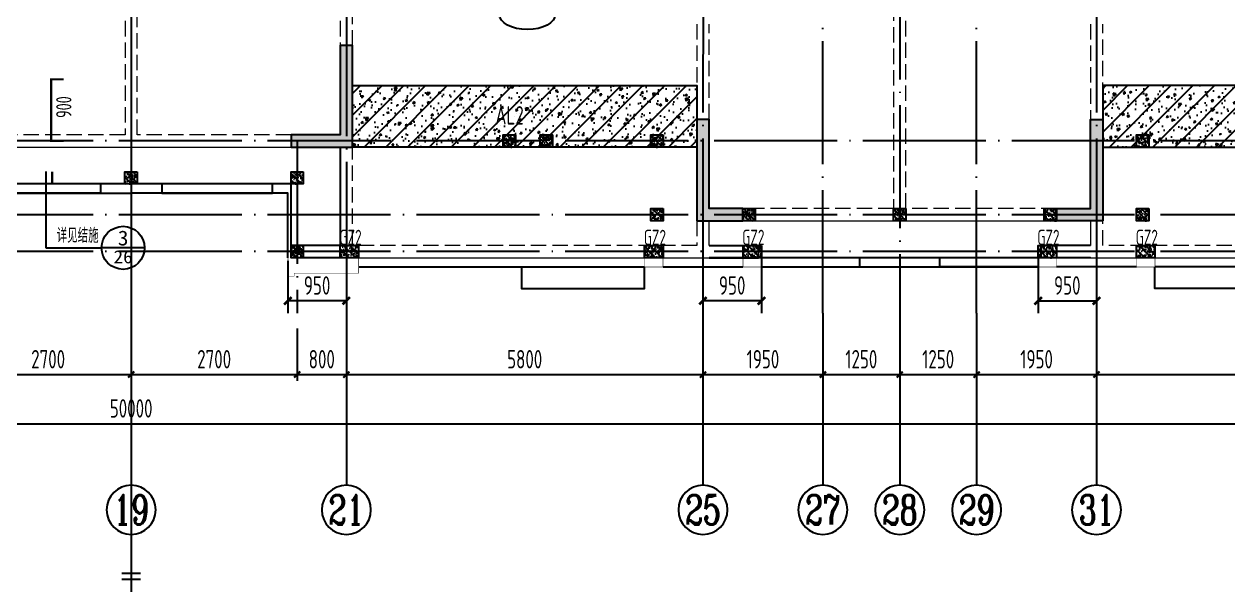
# Model space of a CAD drawing. Extents: x -1712635 to -854203, y -534641 to -21985.
# Drawn here: x -1225610 to -1206032, y -166418 to -157184 of the extents above; entities that cross this region are included whole.
import ezdxf
from ezdxf.enums import TextEntityAlignment as Align

# ---------------------------------------------------------------- set-up
doc = ezdxf.new("R2010")
doc.units = 0
doc.header["$LTSCALE"] = 1000
for name, pattern in [('CENTER', [8, 5, -1, 1, -1]), ('DASH', [0.35, 0.25, -0.1]), ('DASHED', [0.75, 0.5, -0.25]), ('DOTE', [2.42, 2, -0.2, 0.02, -0.2])]:
    doc.linetypes.add(name, pattern=pattern)
doc.layers.get('0').update_dxf_attribs({"linetype": 'CONTINUOUS'})
doc.layers.get('Defpoints').update_dxf_attribs({"linetype": 'CONTINUOUS'})
for name, color, linetype in [('A-AXIS', 1, 'CONTINUOUS'), ('A-DOTE', 10, 'DOTE'), ('AXIS_NUM', 7, 'CONTINUOUS'), ('BEAM', 4, 'DASHED'), ('BEAM_CON', 4, 'CONTINUOUS'), ('DIM_IDEN', 67, 'CONTINUOUS'), ('PUB_TEXT', 2, 'CONTINUOUS'), ('ROOF', 183, 'CONTINUOUS'), ('S-B板标注', 3, 'CONTINUOUS'), ('S-B板边线', 2, 'CONTINUOUS'), ('S-B板配筋', 6, 'CONTINUOUS'), ('S-B板配筋号', 7, 'CONTINUOUS'), ('S-L主梁线', 4, 'DASH'), ('S-Q墙填充', 252, 'CONTINUOUS'), ('S-Q墙实线', 6, 'CONTINUOUS'), ('S-Q墙标注', 3, 'CONTINUOUS'), ('S-Y一般标注', 3, 'CONTINUOUS'), ('S-构造柱', 212, 'CONTINUOUS'), ('S-构造柱编号', 130, 'CONTINUOUS'), ('TEXT', 2, 'CONTINUOUS'), ('THIN', 7, 'CONTINUOUS'), ('看线', 251, 'CONTINUOUS')]:
    doc.layers.add(name, color=color, linetype=linetype)
doc.layers.add('配箍校核', color=34, linetype='CONTINUOUS', plot=False)
doc.styles.add('_TCH_AXIS', font='COMPLEX', dxfattribs={"bigfont": 'GBCBIG'})
doc.styles.add('_TCH_LABEL', font='simhei.ttf')
doc.styles.add('TSSD_Axis', font='complex.shx', dxfattribs={"width": 0.7, "bigfont": 'hztxt.shx'})
doc.styles.add('TSSD_DIMENSION', font='Tssdeng.shx', dxfattribs={"width": 0.7, "bigfont": 'tssdchn.shx'})
doc.styles.add('TSSD_REIN', font='tssdeng.shx', dxfattribs={"width": 0.7, "height": 300, "bigfont": 'tssdchn.shx'})
doc.styles.add('结构文字', font='zstxt.shx', dxfattribs={"width": 0.7, "bigfont": 'zshz.shx'})
doc.dimstyles.new('STRUCK', dxfattribs={"dimtxt": 400, "dimasz": 121, "dimexe": 200, "dimexo": 150, "dimgap": 115, "dimtad": 1, "dimdec": 0, "dimdsep": 46, "dimtxsty": '结构文字', "dimblk": 'ARCHTICK', "dimcen": 400, "dimclrd": 3, "dimclre": 3, "dimclrt": 7, "dimadec": 0, "dimazin": 0, "dimtfac": 1, "dimtdec": 0, "dimtix": 1, "dimtmove": 2, "dimatfit": 3, "dimldrblk": '_DIMX', "dimfxl": 0, "dimtolj": 1, "dimtzin": 0, "dimarcsym": 0})
doc.dimstyles.new('TSSD_100_100', dxfattribs={"dimtxt": 300, "dimasz": 100, "dimexe": 100, "dimexo": 250, "dimgap": 100, "dimtad": 1, "dimdec": 0, "dimzin": 0, "dimdsep": 46, "dimtxsty": 'TSSD_DIMENSION', "dimblk": 'ARCHTICK', "dimcen": 0, "dimdle": 100, "dimclrt": 7, "dimadec": 0, "dimazin": 0, "dimtfac": 1, "dimtdec": 0, "dimtix": 1, "dimtmove": 2, "dimatfit": 3, "dimldrblk": 'ARCHTICK', "dimfxl": 0, "dimtolj": 1, "dimtzin": 0, "dimarcsym": 0})

# ---------------------------------------------------------------- blocks, each defined once
blk = doc.blocks.new('_ArchTick')
at = {"color": 0, "const_width": 0.35}
blk.add_lwpolyline([(-0.5, -0.5), (0.5, 0.5)], dxfattribs=at)
blk = doc.blocks.new('*D87')
at = {"layer": 'Defpoints', "color": 0}
for p in [(26900, 3600), (29600, 3600), (29600, 2600)]:
    blk.add_point(p, dxfattribs=at)
at = {"layer": 'S-Y一般标注', "color": 0, "lineweight": -2}
for p, q in [((26900, 3350), (26900, 2500)), ((29600, 3350), (29600, 2500)), ((26800, 2600), (29700, 2600))]:
    blk.add_line(p, q, dxfattribs=at)
at = {"layer": 'S-Y一般标注', "color": 0, "lineweight": -2, "xscale": 100, "yscale": 100, "zscale": 100, "rotation": 180}
blk.add_blockref('_ArchTick', (26900, 2600), dxfattribs=at)
at = {"layer": 'S-Y一般标注', "color": 0, "lineweight": -2, "xscale": 100, "yscale": 100, "zscale": 100}
blk.add_blockref('_ArchTick', (29600, 2600), dxfattribs=at)
at = {"layer": 'S-Y一般标注', "color": 7, "insert": (28250, 2850), "char_height": 300, "attachment_point": 5, "style": 'TSSD_DIMENSION'}
blk.add_mtext('\\A1;2700', dxfattribs=at)
blk = doc.blocks.new('ts_axno')
at = {"color": 0, "linetype": 'ByBlock', "lineweight": -2}
blk.add_circle((0, 0), 0.5, dxfattribs=at)
at = {"color": 0, "linetype": 'ByBlock', "lineweight": -2, "style": 'TSSD_Axis', "width": 0.7}
blk.add_attdef('A', text='', height=0.6, dxfattribs=at).set_placement((0, 0), align=Align.MIDDLE_CENTER)
blk = doc.blocks.new('*D88')
at = {"layer": 'Defpoints', "color": 0}
for p in [(32300, 3600), (33100, 3600), (33100, 2600)]:
    blk.add_point(p, dxfattribs=at)
at = {"layer": 'S-Y一般标注', "color": 0, "lineweight": -2}
for p, q in [((32300, 3350), (32300, 2500)), ((33100, 3350), (33100, 2500)), ((32200, 2600), (33200, 2600))]:
    blk.add_line(p, q, dxfattribs=at)
at = {"layer": 'S-Y一般标注', "color": 0, "lineweight": -2, "xscale": 100, "yscale": 100, "zscale": 100, "rotation": 180}
blk.add_blockref('_ArchTick', (32300, 2600), dxfattribs=at)
at = {"layer": 'S-Y一般标注', "color": 0, "lineweight": -2, "xscale": 100, "yscale": 100, "zscale": 100}
blk.add_blockref('_ArchTick', (33100, 2600), dxfattribs=at)
at = {"layer": 'S-Y一般标注', "color": 7, "insert": (32700, 2850), "char_height": 300, "attachment_point": 5, "style": 'TSSD_DIMENSION'}
blk.add_mtext('\\A1;800', dxfattribs=at)
blk = doc.blocks.new('*D89')
at = {"layer": 'Defpoints', "color": 0}
for p in [(33100, 3600), (38900, 3600), (38900, 2600)]:
    blk.add_point(p, dxfattribs=at)
at = {"layer": 'S-Y一般标注', "color": 0, "lineweight": -2}
for p, q in [((33100, 3350), (33100, 2500)), ((38900, 3350), (38900, 2500)), ((33000, 2600), (39000, 2600))]:
    blk.add_line(p, q, dxfattribs=at)
at = {"layer": 'S-Y一般标注', "color": 0, "lineweight": -2, "xscale": 100, "yscale": 100, "zscale": 100, "rotation": 180}
blk.add_blockref('_ArchTick', (33100, 2600), dxfattribs=at)
at = {"layer": 'S-Y一般标注', "color": 0, "lineweight": -2, "xscale": 100, "yscale": 100, "zscale": 100}
blk.add_blockref('_ArchTick', (38900, 2600), dxfattribs=at)
at = {"layer": 'S-Y一般标注', "color": 7, "insert": (36000, 2850), "char_height": 300, "attachment_point": 5, "style": 'TSSD_DIMENSION'}
blk.add_mtext('\\A1;5800', dxfattribs=at)
blk = doc.blocks.new('*D90')
at = {"layer": 'Defpoints', "color": 0}
for p in [(43350, 3600), (45300, 3600), (45300, 2600)]:
    blk.add_point(p, dxfattribs=at)
at = {"layer": 'S-Y一般标注', "color": 0, "lineweight": -2}
for p, q in [((43350, 3350), (43350, 2500)), ((45300, 3350), (45300, 2500)), ((43250, 2600), (45400, 2600))]:
    blk.add_line(p, q, dxfattribs=at)
at = {"layer": 'S-Y一般标注', "color": 0, "lineweight": -2, "xscale": 100, "yscale": 100, "zscale": 100, "rotation": 180}
blk.add_blockref('_ArchTick', (43350, 2600), dxfattribs=at)
at = {"layer": 'S-Y一般标注', "color": 0, "lineweight": -2, "xscale": 100, "yscale": 100, "zscale": 100}
blk.add_blockref('_ArchTick', (45300, 2600), dxfattribs=at)
at = {"layer": 'S-Y一般标注', "color": 7, "insert": (44325, 2850), "char_height": 300, "attachment_point": 5, "style": 'TSSD_DIMENSION'}
blk.add_mtext('\\A1;1950', dxfattribs=at)
blk = doc.blocks.new('*D91')
at = {"layer": 'Defpoints', "color": 0}
for p in [(45300, 3600), (51100, 3600), (51100, 2600)]:
    blk.add_point(p, dxfattribs=at)
at = {"layer": 'S-Y一般标注', "color": 0, "lineweight": -2}
for p, q in [((45300, 3350), (45300, 2500)), ((51100, 3350), (51100, 2500)), ((45200, 2600), (51200, 2600))]:
    blk.add_line(p, q, dxfattribs=at)
at = {"layer": 'S-Y一般标注', "color": 0, "lineweight": -2, "xscale": 100, "yscale": 100, "zscale": 100, "rotation": 180}
blk.add_blockref('_ArchTick', (45300, 2600), dxfattribs=at)
at = {"layer": 'S-Y一般标注', "color": 0, "lineweight": -2, "xscale": 100, "yscale": 100, "zscale": 100}
blk.add_blockref('_ArchTick', (51100, 2600), dxfattribs=at)
at = {"layer": 'S-Y一般标注', "color": 7, "insert": (48200, 2850), "char_height": 300, "attachment_point": 5, "style": 'TSSD_DIMENSION'}
blk.add_mtext('\\A1;5800', dxfattribs=at)
blk = doc.blocks.new('*D94')
at = {"layer": 'Defpoints', "color": 0}
for p in [(4600, 3600), (54600, 3600), (54600, 1800)]:
    blk.add_point(p, dxfattribs=at)
at = {"layer": 'S-Y一般标注', "color": 0, "lineweight": -2}
for p, q in [((4600, 3350), (4600, 1700)), ((54600, 3350), (54600, 1700)), ((4500, 1800), (54700, 1800))]:
    blk.add_line(p, q, dxfattribs=at)
at = {"layer": 'S-Y一般标注', "color": 0, "lineweight": -2, "xscale": 100, "yscale": 100, "zscale": 100, "rotation": 180}
blk.add_blockref('_ArchTick', (4600, 1800), dxfattribs=at)
at = {"layer": 'S-Y一般标注', "color": 0, "lineweight": -2, "xscale": 100, "yscale": 100, "zscale": 100}
blk.add_blockref('_ArchTick', (54600, 1800), dxfattribs=at)
at = {"layer": 'S-Y一般标注', "color": 7, "insert": (29600, 2050), "char_height": 300, "attachment_point": 5, "style": 'TSSD_DIMENSION'}
blk.add_mtext('\\A1;50000', dxfattribs=at)
blk = doc.blocks.new('*D97')
at = {"layer": 'Defpoints', "color": 0}
for p in [(29600, 3600), (32300, 3600), (32300, 2600)]:
    blk.add_point(p, dxfattribs=at)
at = {"layer": 'S-Y一般标注', "color": 0, "lineweight": -2}
for p, q in [((29600, 3350), (29600, 2500)), ((32300, 3350), (32300, 2500)), ((29500, 2600), (32400, 2600))]:
    blk.add_line(p, q, dxfattribs=at)
at = {"layer": 'S-Y一般标注', "color": 0, "lineweight": -2, "xscale": 100, "yscale": 100, "zscale": 100, "rotation": 180}
blk.add_blockref('_ArchTick', (29600, 2600), dxfattribs=at)
at = {"layer": 'S-Y一般标注', "color": 0, "lineweight": -2, "xscale": 100, "yscale": 100, "zscale": 100}
blk.add_blockref('_ArchTick', (32300, 2600), dxfattribs=at)
at = {"layer": 'S-Y一般标注', "color": 7, "insert": (30950, 2850), "char_height": 300, "attachment_point": 5, "style": 'TSSD_DIMENSION'}
blk.add_mtext('\\A1;2700', dxfattribs=at)
blk = doc.blocks.new('*D98')
at = {"layer": 'Defpoints', "color": 0}
for p in [(38900, 3600), (40850, 3600), (40850, 2600)]:
    blk.add_point(p, dxfattribs=at)
at = {"layer": 'S-Y一般标注', "color": 0, "lineweight": -2}
for p, q in [((38900, 3350), (38900, 2500)), ((40850, 3350), (40850, 2500)), ((38800, 2600), (40950, 2600))]:
    blk.add_line(p, q, dxfattribs=at)
at = {"layer": 'S-Y一般标注', "color": 0, "lineweight": -2, "xscale": 100, "yscale": 100, "zscale": 100, "rotation": 180}
blk.add_blockref('_ArchTick', (38900, 2600), dxfattribs=at)
at = {"layer": 'S-Y一般标注', "color": 0, "lineweight": -2, "xscale": 100, "yscale": 100, "zscale": 100}
blk.add_blockref('_ArchTick', (40850, 2600), dxfattribs=at)
at = {"layer": 'S-Y一般标注', "color": 7, "insert": (39875, 2850), "char_height": 300, "attachment_point": 5, "style": 'TSSD_DIMENSION'}
blk.add_mtext('\\A1;1950', dxfattribs=at)
blk = doc.blocks.new('*D115')
at = {"layer": 'Defpoints', "color": 0}
for p in [(40850, 3600), (42100, 3600), (42100, 2600)]:
    blk.add_point(p, dxfattribs=at)
at = {"layer": 'S-Y一般标注', "color": 0, "lineweight": -2}
for p, q in [((40850, 3350), (40850, 2500)), ((42100, 3350), (42100, 2500)), ((40750, 2600), (42200, 2600))]:
    blk.add_line(p, q, dxfattribs=at)
at = {"layer": 'S-Y一般标注', "color": 0, "lineweight": -2, "xscale": 100, "yscale": 100, "zscale": 100, "rotation": 180}
blk.add_blockref('_ArchTick', (40850, 2600), dxfattribs=at)
at = {"layer": 'S-Y一般标注', "color": 0, "lineweight": -2, "xscale": 100, "yscale": 100, "zscale": 100}
blk.add_blockref('_ArchTick', (42100, 2600), dxfattribs=at)
at = {"layer": 'S-Y一般标注', "color": 7, "insert": (41475, 2850), "char_height": 300, "attachment_point": 5, "style": 'TSSD_DIMENSION'}
blk.add_mtext('\\A1;1250', dxfattribs=at)
blk = doc.blocks.new('*D116')
at = {"layer": 'Defpoints', "color": 0}
for p in [(42100, 3600), (43350, 3600), (43350, 2600)]:
    blk.add_point(p, dxfattribs=at)
at = {"layer": 'S-Y一般标注', "color": 0, "lineweight": -2}
for p, q in [((42100, 3350), (42100, 2500)), ((43350, 3350), (43350, 2500)), ((42000, 2600), (43450, 2600))]:
    blk.add_line(p, q, dxfattribs=at)
at = {"layer": 'S-Y一般标注', "color": 0, "lineweight": -2, "xscale": 100, "yscale": 100, "zscale": 100, "rotation": 180}
blk.add_blockref('_ArchTick', (42100, 2600), dxfattribs=at)
at = {"layer": 'S-Y一般标注', "color": 0, "lineweight": -2, "xscale": 100, "yscale": 100, "zscale": 100}
blk.add_blockref('_ArchTick', (43350, 2600), dxfattribs=at)
at = {"layer": 'S-Y一般标注', "color": 7, "insert": (42725, 2850), "char_height": 300, "attachment_point": 5, "style": 'TSSD_DIMENSION'}
blk.add_mtext('\\A1;1250', dxfattribs=at)
blk = doc.blocks.new('20210729.03492876')
at = {"color": 30, "const_width": 8}
for points in [[(27850, 500), (27850, 200), (27950, 200), (27950, 250), (29000, 250), (29000, 500)], [(33650, 500), (33650, 350), (33950, 350), (33950, 500)], [(35250, 500), (35250, 350), (35550, 350), (35550, 500)], [(40350, 500), (40350, 350), (40050, 350), (40050, 500)], [(41950, 500), (41950, 350), (41650, 350), (41650, 500)]]:
    blk.add_lwpolyline(points, dxfattribs=at)
at = {"layer": '看线', "color": 202, "ltscale": 0.5}
for points in [[(24800, 1700), (24800, 1550), (23000, 1550), (23000, 1700)], [(25800, 1700), (25800, 1550), (27600, 1550), (27600, 1700)], [(22750, 500), (22750, 1550), (25300, 1550)], [(27850, 500), (27850, 1550), (25300, 1550)], [(35550, 500), (35550, 350), (37150, 350), (37150, 500)], [(40050, 500), (40050, 350), (38450, 350), (38450, 500)], [(29000, 350), (33650, 350)], [(31650, 350), (31650, 0), (33650, 0), (33650, 350)], [(33950, 350), (35250, 350)], [(35550, 350), (40050, 350)], [(41650, 350), (40350, 350)], [(43950, 350), (43950, 0), (41950, 0), (41950, 350)], [(46600, 350), (41950, 350)]]:
    blk.add_lwpolyline(points, dxfattribs=at)
blk = doc.blocks.new('20210729.04150611')
at = {"layer": 'S-B板边线'}
for points in [[(-3155, -31893), (-3955, -31893), (-3955, -30693), (-9155, -30693), (-9155, -31893), (-9955, -31893), (-9955, -31892)], [(9045, -31892), (9045, -31892), (2845, -31892)]]:
    blk.add_lwpolyline(points, dxfattribs=at)
blk = doc.blocks.new('20210807.15313138')
at = {"layer": 'S-Q墙填充'}
h = blk.add_hatch(color=252, dxfattribs=at)
h.dxf.hatch_style = 1
h.paths.add_polyline_path([(88716, 58840), (88616, 58840), (88616, 58640), (88716, 58640), (89616, 58640), (89616, 60290), (89416, 60290), (89416, 58840)])
h = blk.add_hatch(color=252, dxfattribs=at)
h.dxf.hatch_style = 1
h.paths.add_polyline_path([(95216, 57440), (95966, 57440), (95966, 57640), (95416, 57640), (95416, 59090), (95216, 59090)])
h = blk.add_hatch(color=252, dxfattribs=at)
h.dxf.hatch_style = 1
h.paths.add_polyline_path([(101816, 57440), (101066, 57440), (101066, 57640), (101616, 57640), (101616, 58740), (101616, 59090), (101816, 59090), (101816, 58740)])
at = {"layer": 'BEAM_CON'}
for p, q in [((89416, 58640), (89416, 57040)), ((88616, 57040), (88616, 56840)), ((89416, 57040), (88616, 57040)), ((95416, 57040), (96216, 57040)), ((96216, 56840), (96216, 57040)), ((101616, 57040), (100816, 57040)), ((100816, 56840), (100816, 57040)), ((89416, 56840), (88616, 56840)), ((95416, 56840), (96216, 56840)), ((101616, 56840), (100816, 56840))]:
    blk.add_line(p, q, dxfattribs=at)
at = {"layer": 'S-L主梁线', "linetype": 'DASH', "lineweight": 18}
for p, q in [((85916, 63140), (85916, 58840)), ((86116, 58840), (86116, 63140)), ((89416, 63140), (89416, 60290)), ((89616, 60290), (89616, 63140)), ((98416, 61640), (98416, 57640)), ((98616, 57640), (98616, 61640)), ((95216, 60640), (95216, 59090)), ((95416, 59090), (95416, 60640)), ((101616, 60640), (101616, 59090)), ((101816, 59090), (101816, 60640)), ((85916, 58840), (83416, 58840)), ((88616, 58840), (86116, 58840)), ((89616, 57040), (89616, 58640)), ((98416, 57640), (95966, 57640)), ((101066, 57640), (98616, 57640)), ((95216, 57440), (95216, 57040)), ((101816, 57040), (101816, 57440)), ((95216, 57040), (89616, 57040)), ((107416, 57040), (101816, 57040))]:
    blk.add_line(p, q, dxfattribs=at)
at = {"layer": 'S-L主梁线', "linetype": 'ByBlock', "lineweight": 18}
for p, q in [((83416, 58640), (86016, 58640)), ((86016, 58640), (88616, 58640)), ((95416, 57040), (95416, 57440)), ((95966, 57440), (98516, 57440)), ((98516, 57440), (101066, 57440)), ((101616, 57440), (101616, 57040)), ((89416, 56840), (95416, 56840)), ((101616, 56840), (107616, 56840))]:
    blk.add_line(p, q, dxfattribs=at)
at = {"layer": 'S-Q墙实线'}
for points in [[(88716, 58840), (88616, 58840), (88616, 58640), (88716, 58640), (89616, 58640), (89616, 60290), (89416, 60290), (89416, 58840)], [(95216, 57440), (95966, 57440), (95966, 57640), (95416, 57640), (95416, 59090), (95216, 59090)], [(101816, 57440), (101066, 57440), (101066, 57640), (101616, 57640), (101616, 58740), (101616, 59090), (101816, 59090), (101816, 58740)]]:
    blk.add_lwpolyline(points, close=True, dxfattribs=at)
blk = doc.blocks.new('20210730.02141516')
at = {"layer": 'S-构造柱'}
h = blk.add_hatch(dxfattribs=at)
h.set_pattern_fill('ARMORED', color=256, scale=15, angle=-90, style=0)
h.set_pattern_definition([(320, (-154189.41, 3278673.45), (-9.4128202, -107.5890274), [11.25, -123.75]), (265, (-154189.41, 3278673.45), (112.82882, 20.8127), [9, -99]), (10.4514, (-154190.19, 3278664.49), (103.4159313, -86.7764073), [9.5610285, -105.1713168]), (316.1842, (-154159.41, 3278673.45), (-24.827852, -160.0861573), [16.875, -185.625]), (6.6356, (-154161.48, 3278660.11), (146.117681, -140.199406), [14.341543, -157.75695]), (261.1842, (-154159.41, 3278673.45), (146.11779, -140.199292), [13.5, -148.5]), (291, (-154166.91, 3278658.45), (-60.3928336, -89.5360578), [11.25, -123.75]), (236, (-154166.91, 3278658.45), (108.7725068, -36.4972998), [9, -99]), (341.4514, (-154171.94, 3278650.99), (48.3795745, -126.0333943), [9.5610285, -105.1713168]), (307.5, (-154189.41, 3278673.454), (49.93407807, -1.8239783), [0, -97.8, 0, -100.5, 0, -99.375]), (277.5, (-154189.41, 3278673.454), (59.1617568, -39.4604306), [0, -57.3, 0, -95.55, 0, -37.875]), (237.5, (-154189.41, 3278706.904), (-3.38323076, -80.07336543), [0, -37.5, 0, -117, 0, -155.25]), (227.5, (-154189.41, 3278721.904), (15.0157473, -87.4779254), [0, -48.75, 0, -77.7, 0, -110.25]), (315, (-154189.41, 3278673.454), (53.0330086, 53.0330086), [])])
h.paths.add_polyline_path([(200, 200), (200, 0), (0, 0), (0, 200)])
blk.add_lwpolyline([(200, 200), (200, 0), (0, 0), (0, 200)], close=True, dxfattribs=at)
blk = doc.blocks.new('20210809.18224761')
at = {"layer": 'S-构造柱'}
h = blk.add_hatch(dxfattribs=at)
h.set_pattern_fill('ARMORED', color=256, scale=15, angle=-90, style=0)
h.set_pattern_definition([(320, (-154189.41, 3278673.45), (-9.4128202, -107.5890274), [11.25, -123.75]), (265, (-154189.41, 3278673.45), (112.82882, 20.8127), [9, -99]), (10.4514, (-154190.19, 3278664.49), (103.4159313, -86.7764073), [9.5610285, -105.1713168]), (316.1842, (-154159.41, 3278673.45), (-24.827852, -160.0861573), [16.875, -185.625]), (6.6356, (-154161.48, 3278660.11), (146.117681, -140.199406), [14.341543, -157.75695]), (261.1842, (-154159.41, 3278673.45), (146.11779, -140.199292), [13.5, -148.5]), (291, (-154166.91, 3278658.45), (-60.3928336, -89.5360578), [11.25, -123.75]), (236, (-154166.91, 3278658.45), (108.7725068, -36.4972998), [9, -99]), (341.4514, (-154171.94, 3278650.99), (48.3795745, -126.0333943), [9.5610285, -105.1713168]), (307.5, (-154189.41, 3278673.454), (49.93407807, -1.8239783), [0, -97.8, 0, -100.5, 0, -99.375]), (277.5, (-154189.41, 3278673.454), (59.1617568, -39.4604306), [0, -57.3, 0, -95.55, 0, -37.875]), (237.5, (-154189.41, 3278706.904), (-3.38323076, -80.07336543), [0, -37.5, 0, -117, 0, -155.25]), (227.5, (-154189.41, 3278721.904), (15.0157473, -87.4779254), [0, -48.75, 0, -77.7, 0, -110.25]), (315, (-154189.41, 3278673.454), (53.0330086, 53.0330086), [])])
h.paths.add_polyline_path([(300, 200), (300, 0), (0, 0), (0, 200)])
blk.add_lwpolyline([(300, 200), (300, 0), (0, 0), (0, 200)], close=True, dxfattribs=at)
blk = doc.blocks.new('20210809.18235135')
at = {"layer": '配箍校核'}
blk.add_blockref('20210809.18224761', (12, 0), dxfattribs=at)
at = {"layer": 'S-构造柱编号', "color": 2, "linetype": 'ByBlock', "style": 'TSSD_REIN', "width": 0.65}
blk.add_text('GZ2', height=250, dxfattribs=at).set_placement((0, 206, 0))
blk = doc.blocks.new('20210809.18285270')
at = {"layer": 'ROOF'}
for p in [(31150, 1800), (31750, 1800), (33550, 1800), (41450, 1800), (25000, 1200), (35050, 600), (39950, 600)]:
    blk.add_blockref('20210730.02141516', p, dxfattribs=at)
at = {"layer": 'ROOF', "rotation": 359.9999999538236}
for p in [(27700, 1200), (33550, 600), (37500, 600), (41450, 600), (27700, 0)]:
    blk.add_blockref('20210730.02141516', p, dxfattribs=at)
at = {"layer": '配箍校核'}
for p in [(28488, 0), (33438, 0), (35039, 0), (39838, 0), (41438, 0)]:
    blk.add_blockref('20210809.18235135', p, dxfattribs=at)
blk = doc.blocks.new('*D1430')
at = {"layer": 'Defpoints', "color": 0}
for p in [(-1209119, -160884), (-1208169, -160884), (-1208169, -161684)]:
    blk.add_point(p, dxfattribs=at)
at = {"layer": 'S-Q墙标注', "color": 3, "lineweight": -2}
for p, q in [((-1209119, -161034), (-1209119, -161884)), ((-1208169, -161034), (-1208169, -161884)), ((-1209119, -161684), (-1208169, -161684))]:
    blk.add_line(p, q, dxfattribs=at)
at = {"layer": 'S-Q墙标注', "color": 3, "lineweight": -2, "xscale": 121, "yscale": 121, "zscale": 121, "rotation": 180}
blk.add_blockref('_ArchTick', (-1209119, -161684), dxfattribs=at)
at = {"layer": 'S-Q墙标注', "color": 3, "lineweight": -2, "xscale": 121, "yscale": 121, "zscale": 121}
blk.add_blockref('_ArchTick', (-1208169, -161684), dxfattribs=at)
at = {"layer": 'S-Q墙标注', "color": 7, "insert": (-1208644, -161434), "char_height": 300, "attachment_point": 5, "style": 'TSSD_REIN'}
blk.add_mtext('\\A1;950', dxfattribs=at)
blk = doc.blocks.new('_DIMX')
blk.add_line((-150, 0), (150, 0))
at = {"const_width": 50}
blk.add_lwpolyline([(-70, -70), (70, 70)], dxfattribs=at)
blk = doc.blocks.new('*D1431')
at = {"layer": 'Defpoints', "color": 0}
for p in [(-1221319, -160884), (-1220369, -160884), (-1221319, -161684)]:
    blk.add_point(p, dxfattribs=at)
at = {"layer": 'S-Q墙标注', "color": 3, "lineweight": -2}
for p, q in [((-1221319, -161034), (-1221319, -161884)), ((-1220369, -161034), (-1220369, -161884)), ((-1220369, -161684), (-1221319, -161684))]:
    blk.add_line(p, q, dxfattribs=at)
at = {"layer": 'S-Q墙标注', "color": 3, "lineweight": -2, "xscale": 121, "yscale": 121, "zscale": 121, "rotation": 180}
blk.add_blockref('_ArchTick', (-1221319, -161684), dxfattribs=at)
at = {"layer": 'S-Q墙标注', "color": 3, "lineweight": -2, "xscale": 121, "yscale": 121, "zscale": 121}
blk.add_blockref('_ArchTick', (-1220369, -161684), dxfattribs=at)
at = {"layer": 'S-Q墙标注', "color": 7, "insert": (-1220844, -161434), "char_height": 300, "attachment_point": 5, "style": 'TSSD_REIN'}
blk.add_mtext('\\A1;950', dxfattribs=at)
blk = doc.blocks.new('*D1440')
at = {"layer": 'Defpoints', "color": 0}
for p in [(-1214569, -160884), (-1213619, -160884), (-1214569, -161684)]:
    blk.add_point(p, dxfattribs=at)
at = {"layer": 'S-Q墙标注', "color": 3, "lineweight": -2}
for p, q in [((-1214569, -161034), (-1214569, -161884)), ((-1213619, -161034), (-1213619, -161884)), ((-1213619, -161684), (-1214569, -161684))]:
    blk.add_line(p, q, dxfattribs=at)
at = {"layer": 'S-Q墙标注', "color": 3, "lineweight": -2, "xscale": 121, "yscale": 121, "zscale": 121, "rotation": 180}
blk.add_blockref('_ArchTick', (-1214569, -161684), dxfattribs=at)
at = {"layer": 'S-Q墙标注', "color": 3, "lineweight": -2, "xscale": 121, "yscale": 121, "zscale": 121}
blk.add_blockref('_ArchTick', (-1213619, -161684), dxfattribs=at)
at = {"layer": 'S-Q墙标注', "color": 7, "insert": (-1214094, -161434), "char_height": 300, "attachment_point": 5, "style": 'TSSD_REIN'}
blk.add_mtext('\\A1;950', dxfattribs=at)
blk = doc.blocks.new('20210811.10154474')
at = {"layer": 'DIM_IDEN'}
for p, q in [((23957, 2705), (23957, 1466)), ((23957, 1466), (24866, 1466)), ((25566, 1466), (24866, 1466))]:
    blk.add_line(p, q, dxfattribs=at)
at = {"layer": 'DIM_IDEN', "const_width": 35}
blk.add_lwpolyline([(24062, 2705), (24062, 2505)], dxfattribs=at)
at = {"layer": 'DIM_IDEN'}
blk.add_circle((25216, 1466), 350, dxfattribs=at)
at = {"layer": 'PUB_TEXT', "style": '_TCH_AXIS'}
blk.add_text('详见结施', height=236.3, dxfattribs=at).set_placement((24137, 1549))
at = {"layer": 'PUB_TEXT', "style": '_TCH_LABEL'}
for s, height, width, p, p2 in [('3', 242, 1.00565, (25129, 1505), (25304, 1505)), ('26', 211.6, 1.022989, (25061, 1214), (25372, 1214))]:
    blk.add_text(s, height=height, dxfattribs=dict(at, width=width)).set_placement(p, p2, align=Align.FIT)
blk = doc.blocks.new('20210726.16350016')
at = {"layer": 'A-AXIS'}
for p, q in [((29600, 3600), (29600, 800)), ((33100, 3600), (33100, 800)), ((38900, 3600.1), (38900, 800.1)), ((40850, 3600), (40850, 800)), ((42100, 3600), (42100, 800)), ((43350, 3600), (43350, 800)), ((45300, 3600), (45300, 800))]:
    blk.add_line(p, q, dxfattribs=at)
at = {"layer": 'A-DOTE'}
for p, q in [((29600, 21100), (29600, 3600)), ((38900.2, 13700), (38900, 3600)), ((45299.8, 13700), (45300, 3600)), ((40850, 3600), (40850, 11500)), ((43350, 3600), (43350, 11500)), ((33100, 10900), (33100, 3600)), ((42100, 9400), (42100, 3600)), ((55600, 6400), (3600, 6400)), ((32300, 6400), (32300, 3600)), ((55600, 5200), (3600, 5200)), ((55600, 4600), (3600, 4600))]:
    blk.add_line(p, q, dxfattribs=at)
at = {"layer": 'A-AXIS'}
ref = blk.add_blockref('ts_axno', (29600, 400), dxfattribs=dict(at, xscale=-800, yscale=800, zscale=800, rotation=180))
ref.add_attrib('13', '19', dxfattribs={"layer": 'AXIS_NUM', "height": 480, "style": 'TSSD_Axis', "width": 0.7}).set_placement((29600, 400), align=Align.MIDDLE_CENTER)
ref = blk.add_blockref('ts_axno', (33100, 400), dxfattribs=dict(at, xscale=-800, yscale=800, zscale=800, rotation=180))
ref.add_attrib('13', '21', dxfattribs={"layer": 'AXIS_NUM', "height": 480, "style": 'TSSD_Axis', "width": 0.7}).set_placement((33100, 400), align=Align.MIDDLE_CENTER)
ref = blk.add_blockref('ts_axno', (38900, 400.1), dxfattribs=dict(at, xscale=-800, yscale=800, zscale=800, rotation=180))
ref.add_attrib('17', '25', dxfattribs={"layer": 'AXIS_NUM', "height": 480, "style": 'TSSD_Axis', "width": 0.7}).set_placement((38900, 400.1), align=Align.MIDDLE_CENTER)
ref = blk.add_blockref('ts_axno', (40850, 400), dxfattribs=dict(at, xscale=-800, yscale=800, zscale=800, rotation=180))
ref.add_attrib('19', '27', dxfattribs={"layer": 'AXIS_NUM', "height": 480, "style": 'TSSD_Axis', "width": 0.7}).set_placement((40850, 400), align=Align.MIDDLE_CENTER)
ref = blk.add_blockref('ts_axno', (42100, 400), dxfattribs=dict(at, xscale=-800, yscale=800, zscale=800, rotation=180))
ref.add_attrib('19', '28', dxfattribs={"layer": 'AXIS_NUM', "height": 480, "style": 'TSSD_Axis', "width": 0.7}).set_placement((42100, 400), align=Align.MIDDLE_CENTER)
ref = blk.add_blockref('ts_axno', (43350, 400), dxfattribs=dict(at, xscale=-800, yscale=800, zscale=800, rotation=180))
ref.add_attrib('19', '29', dxfattribs={"layer": 'AXIS_NUM', "height": 480, "style": 'TSSD_Axis', "width": 0.7}).set_placement((43350, 400), align=Align.MIDDLE_CENTER)
ref = blk.add_blockref('ts_axno', (45300, 400), dxfattribs=dict(at, xscale=-800, yscale=800, zscale=800, rotation=180))
ref.add_attrib('19', '31', dxfattribs={"layer": 'AXIS_NUM', "height": 480, "style": 'TSSD_Axis', "width": 0.7}).set_placement((45300, 400), align=Align.MIDDLE_CENTER)
at = {"layer": 'S-Y一般标注'}
for base, p1, p2, picture, middle in [((54600, 1800), (4600, 3600), (54600, 3600), '*D94', (29600, 2050)), ((29600, 2600), (26900, 3600), (29600, 3600), '*D87', (28250, 2850)), ((32300, 2600), (29600, 3600), (32300, 3600), '*D97', (30950, 2850)), ((33100, 2600), (32300, 3600), (33100, 3600), '*D88', (32700, 2850)), ((38900, 2600.1), (33100, 3600), (38900, 3600.1), '*D89', (36000, 2850.1)), ((40850, 2600.1), (38900, 3600.1), (40850, 3600.1), '*D98', (39875, 2850.1)), ((42100, 2600.1), (40850, 3600.1), (42100, 3600.1), '*D115', (41475, 2850.1)), ((43350, 2600.1), (42100, 3600.1), (43350, 3600.1), '*D116', (42725, 2850.1)), ((45300, 2600.1), (43350, 3600.1), (45300, 3600.1), '*D90', (44325, 2850.1)), ((51100, 2600), (45300, 3600), (51100, 3600), '*D91', (48200, 2850))]:
    dim = blk.add_linear_dim(base=base, p1=p1, p2=p2, dimstyle='TSSD_100_100', dxfattribs=at)
    dim.commit()
    dim.dimension.update_dxf_attribs({"geometry": picture, "text_midpoint": middle})

msp = doc.modelspace()

# ---------------------------------------------------------------- hatches: boundary and pattern name
at = {"layer": 'BEAM', "linetype": 'ByBlock'}
h = msp.add_hatch(dxfattribs=at)
h.set_pattern_fill('ARMORED', color=252, scale=50, angle=180, style=0)
h.set_pattern_definition([(230, (-1437939.74, 1755237.66), (-358.63009, 31.376067), [37.5, -412.5]), (175, (-1437939.74, 1755237.66), (69.37567, -376.09607), [30, -330]), (280.4514, (-1437969.62, 1755240.27), (-289.25469, -344.71977), [31.870095, -350.571056]), (226.1842, (-1437939.74, 1755137.66), (-533.62052, 82.75951), [56.25, -618.75]), (276.6356, (-1437984.2, 1755144.55), (-467.33135, -487.05894), [47.80514, -525.8565]), (171.1842, (-1437939.74, 1755137.66), (-467.33097, -487.0593), [45, -495]), (201, (-1437989.74, 1755162.66), (-298.453526, 201.309445), [37.5, -412.5]), (146, (-1437989.74, 1755162.66), (-121.657666, -362.57502), [30, -330]), (251.4514, (-1438014.6, 1755179.43), (-420.111314, -161.26525), [31.870095, -350.571056]), (217.5, (-1437939.74, 1755237.66), (-6.079928, -166.446927), [0, -326, 0, -335, 0, -331.25]), (187.5, (-1437939.74, 1755237.66), (-131.534769, -197.205856), [0, -191, 0, -318.5, 0, -126.25]), (147.5, (-1437828.24, 1755237.66), (-266.911218, 11.277436), [0, -125, 0, -390, 0, -517.5]), (137.5, (-1437778.24, 1755237.66), (-291.593085, -50.05249), [0, -162.5, 0, -259, 0, -367.5]), (225, (-1437939.74, 1755237.66), (176.776695, -176.776695), [])])
h.paths.add_polyline_path([(-1214668.6, -159183.65), (-1220268.6, -159183.64), (-1220268.6, -158183.64), (-1214668.6, -158183.65)])
h = msp.add_hatch(dxfattribs=at)
h.set_pattern_fill('ARMORED', color=252, scale=50, angle=180, style=0)
h.set_pattern_definition([(230, (-1462939.74, 1755237.66), (-358.63009, 31.376067), [37.5, -412.5]), (175, (-1462939.74, 1755237.66), (69.37567, -376.09607), [30, -330]), (280.4514, (-1462969.62, 1755240.27), (-289.25469, -344.71977), [31.870095, -350.571056]), (226.1842, (-1462939.74, 1755137.66), (-533.62052, 82.75951), [56.25, -618.75]), (276.6356, (-1462984.2, 1755144.55), (-467.33135, -487.05894), [47.80514, -525.8565]), (171.1842, (-1462939.74, 1755137.66), (-467.33097, -487.0593), [45, -495]), (201, (-1462989.74, 1755162.66), (-298.453526, 201.309445), [37.5, -412.5]), (146, (-1462989.74, 1755162.66), (-121.657666, -362.57502), [30, -330]), (251.4514, (-1463014.6, 1755179.43), (-420.111314, -161.26525), [31.870095, -350.571056]), (217.5, (-1462939.74, 1755237.66), (-6.079928, -166.446927), [0, -326, 0, -335, 0, -331.25]), (187.5, (-1462939.74, 1755237.66), (-131.534769, -197.205856), [0, -191, 0, -318.5, 0, -126.25]), (147.5, (-1462828.24, 1755237.66), (-266.911218, 11.277436), [0, -125, 0, -390, 0, -517.5]), (137.5, (-1462778.24, 1755237.66), (-291.593085, -50.05249), [0, -162.5, 0, -259, 0, -367.5]), (225, (-1462939.74, 1755237.66), (176.776695, -176.776695), [])])
h.paths.add_polyline_path([(-1208068.62, -159183.65), (-1202468.62, -159183.64), (-1202468.62, -158183.64), (-1208068.62, -158183.65)])

# ---------------------------------------------------------------- linework, layer by layer
for points in [[(-1214668.6, -159183.65), (-1220268.6, -159183.64), (-1220268.6, -158183.64), (-1214668.6, -158183.65)], [(-1208068.62, -159183.65), (-1202468.62, -159183.64), (-1202468.62, -158183.64), (-1208068.62, -158183.65)]]:
    msp.add_lwpolyline(points, close=True, dxfattribs=at)
at = {"layer": 'S-B板标注'}
msp.add_ellipse((-1217425.29, -157023.02), major_axis=(-457.33, 0), ratio=0.54724159, dxfattribs=at)
at = {"layer": 'S-B板配筋', "lineweight": 35, "const_width": 35}
msp.add_lwpolyline([(-1224968.62, -159083.64), (-1225168.62, -159083.64), (-1225168.62, -158083.64), (-1224968.62, -158083.64)], dxfattribs=at)
at = {"layer": 'THIN', "linetype": 'CENTER'}
msp.add_line((-1223868.61, -138813.8), (-1223868.61, -166417.79), dxfattribs=at)
at = {"layer": 'THIN'}
for p, q in [((-1223718.61, -166117.79), (-1224018.61, -166117.79)), ((-1223718.61, -166217.79), (-1224018.61, -166217.79))]:
    msp.add_line(p, q, dxfattribs=at)

# ---------------------------------------------------------------- block references
msp.add_blockref('20210729.03492876', (-1249168.61, -161483.64))
at = {"layer": 'A-DOTE'}
msp.add_blockref('20210726.16350016', (-1253468.61, -165483.69), dxfattribs=at)
at = {"layer": 'PUB_TEXT'}
msp.add_blockref('20210811.10154474', (-1249215.7, -162288.27), dxfattribs=at)
at = {"layer": 'S-B板边线'}
msp.add_blockref('20210729.04150611', (-1217313.26, -129091.11), dxfattribs=at)
at = {"layer": 'S-Q墙填充'}
msp.add_blockref('20210807.15313138', (-1309884.25, -217823.19), dxfattribs=at)
at = {"layer": '配箍校核'}
msp.add_blockref('20210809.18285270', (-1248968.63, -160983.81), dxfattribs=at)

# ---------------------------------------------------------------- texts
at = {"layer": 'S-B板配筋号', "style": 'TSSD_REIN', "width": 0.7}
msp.add_text('900', height=250, rotation=449.999992, dxfattribs=at).set_placement((-1225088.62, -158533.64), align=Align.TOP_CENTER)
at = {"layer": 'TEXT', "color": 1, "style": 'TSSD_REIN', "width": 0.7}
msp.add_text('AL2', height=300, dxfattribs=at).set_placement((-1217483.88, -158817.53, 0), align=Align.RIGHT)

# ---------------------------------------------------------------- dimensions: what is measured, and where the dimension line sits
at = {"layer": 'S-Q墙标注'}
for base, p1, p2, picture, middle in [((-1221318.63, -161683.64), (-1220368.61, -160883.64), (-1221318.63, -160883.64), '*D1431', (-1220843.62, -161433.64)), ((-1214568.59, -161683.79), (-1213618.57, -160883.79), (-1214568.59, -160883.79), '*D1440', (-1214093.58, -161433.79))]:
    dim = msp.add_linear_dim(base=base, p1=p1, p2=p2, angle=180, dimstyle='STRUCK', override={"dimtxt": 300, "dimgap": 100, "dimtxsty": 'TSSD_REIN'}, dxfattribs=at)
    dim.commit()
    dim.dimension.update_dxf_attribs({"geometry": picture, "text_midpoint": middle})
dim = msp.add_linear_dim(base=(-1208168.63, -161683.64), p1=(-1209118.65, -160883.64), p2=(-1208168.63, -160883.64), dimstyle='STRUCK', override={"dimtxt": 300, "dimgap": 100, "dimtxsty": 'TSSD_REIN'}, dxfattribs=at)
dim.commit()
dim.dimension.update_dxf_attribs({"geometry": '*D1430', "text_midpoint": (-1208643.64, -161433.64)})

doc.saveas('drawing.dxf')
